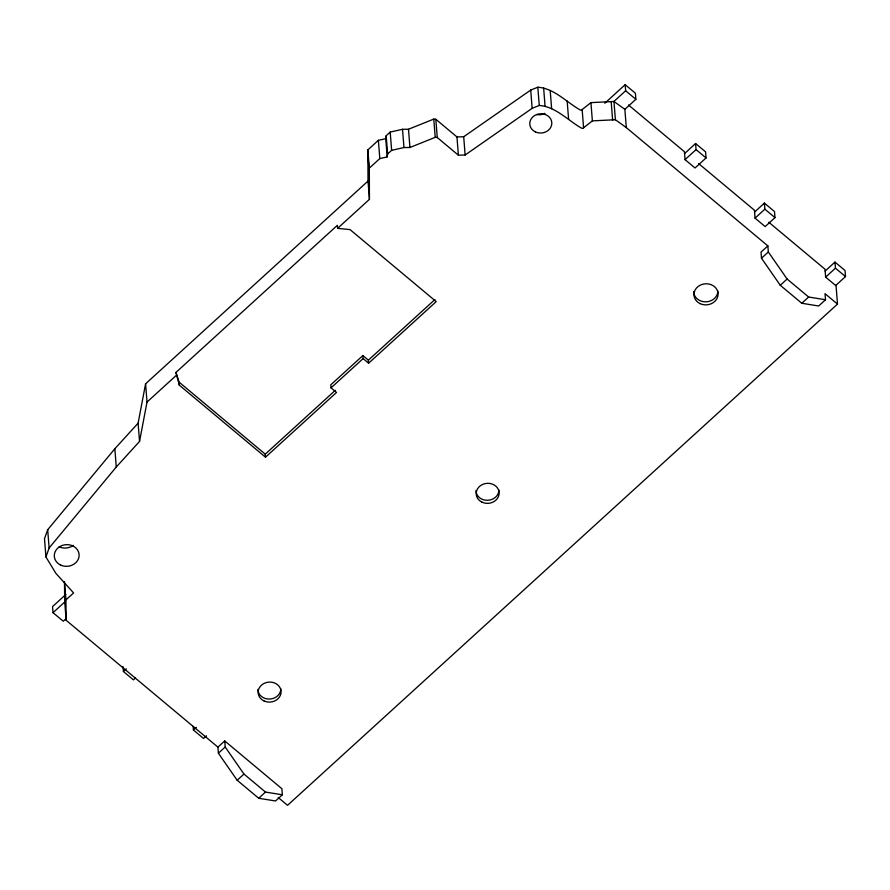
<?xml version="1.0" encoding="UTF-8"?>
<svg xmlns="http://www.w3.org/2000/svg" width="890" height="890" viewBox="0 0 890 890"><rect width="100%" height="100%" fill="white"/><g stroke="black" fill="none" stroke-linecap="round" stroke-linejoin="round"><path stroke-width="1.33" d="M337.61 228.352L350.048 229.609L436.211 301.61L368.627 363.209L368.382 360.161L362.875 355.566L330.791 384.814L331.036 387.851L336.542 392.445L265.498 457.193L179.335 385.192L175.931 372.443L337.366 225.304L337.61 228.352L369.439 199.338L368.004 181.082L367.882 149.887L378.372 140.32L385.748 138.662L386.182 135.736L390.198 132.076L402.525 129.295L408.499 129.25L433.786 119.082L435.822 119.271L456.959 136.938L463.701 136.749L530.718 90.068L537.827 87.22C554.181 88.377 566.274 102.005 579.891 109.793A1.613 1.402 -4.5 0 0 582.149 109.548L590.927 102.628L613.955 101.482L624.869 109.337L626.304 127.593L767.859 245.885L768.337 251.97L787.105 279.026L808.654 297.026L825.508 299.752L825.03 293.667L837.501 304.091L287.559 805.317L278.203 797.496M369.439 199.338L369.317 168.132L367.882 149.887M369.317 168.132L379.808 158.576L387.183 156.907L387.617 153.981L386.182 135.736M217.917 747.122L224.714 740.925L281.874 788.707L282.364 794.792L275.566 800.978L258.712 798.263L237.163 780.252L218.395 753.207L217.917 747.122L66.171 620.308L65.916 599.927L73.592 592.94L55.814 573.26L45.935 556.973L49.128 547.973L116.278 467.005L139.541 441.429L138.106 423.184L145.582 383.812L368.004 181.082M139.541 441.429L147.017 402.058L145.582 383.812M138.106 423.184L114.843 448.749L47.693 529.728L44.5 538.717L45.935 556.973M387.617 153.981L391.633 150.332L403.96 147.54L409.934 147.495L435.221 137.327L437.257 137.527L458.395 155.194L465.136 154.994L532.153 108.324L539.262 105.465C555.616 106.633 567.709 120.261 581.326 128.049A1.613 1.402 -4.5 0 0 583.584 127.793L592.373 120.873L615.39 119.738L626.304 127.593M147.017 402.058L176.164 375.491M65.86 594.453L52.543 606.591L53.022 612.676L63.235 621.22L66.16 618.55M604.844 103.218L625.169 84.684L635.393 93.228L635.872 99.313L624.869 109.337M53.022 612.676L64.736 601.996L64.481 581.682M613.866 101.504L625.648 90.769L625.169 84.684M331.036 387.851L363.12 358.603L362.875 355.566M265.498 457.193L265.253 454.156L335.285 390.332M368.382 360.161L434.943 299.496M684.577 153.547L695.58 143.524L705.57 151.867L706.048 157.953L695.046 167.988L685.055 159.633L684.432 151.723L628.462 104.964M135.358 678.091L133.411 679.86L123.421 671.516L126.347 668.846M685.055 159.633L696.058 149.609L695.58 143.524M754.575 212.054L764.388 203.109L774.5 211.553L774.979 217.638L765.166 226.583L755.054 218.139L754.431 210.229L698.628 163.593M206.458 735.808L203.543 738.466L193.419 730.011L196.345 727.352M755.054 218.139L764.866 209.183L764.388 203.109M767.859 245.885L761.017 252.126L761.495 258.211L780.263 285.267L801.801 303.268L818.667 305.993L825.508 299.752M218.395 753.207L225.192 747.01L224.714 740.925M761.495 258.211L768.337 251.97M237.163 780.252L243.96 774.066L265.498 792.067L282.364 794.792M780.263 285.267L787.105 279.026M825.152 271.038L834.965 262.094L845.022 270.493L845.5 276.579L835.677 285.523M837.501 304.091L836.066 285.835L825.631 277.124L835.443 268.168L834.965 262.094M258.712 798.263L265.498 792.067M801.801 303.268L808.654 297.026M625.648 90.769L635.872 99.313M696.058 149.609L706.048 157.953M764.866 209.183L774.979 217.638M835.443 268.168L845.5 276.579M768.782 222.222L825.008 269.214L825.631 277.124M363.12 358.603L368.627 363.209M175.931 372.443L179.101 382.155L265.253 454.156M225.192 747.01L243.96 774.066M613.955 101.482L615.39 119.738M611.207 102.05L612.643 120.306M590.927 102.628L592.373 120.873M582.149 109.548L583.584 127.793M567.164 101.048L568.599 119.305M550.187 90.468L551.633 108.713M543.612 87.765L545.047 106.021M537.827 87.22L539.262 105.465M530.718 90.068L532.153 108.324M463.701 136.749L465.136 154.994M456.959 136.938L458.395 155.194M435.822 119.271L437.257 137.527M433.786 119.082L435.221 137.327M408.499 129.25L409.934 147.495M402.525 129.295L403.96 147.54M390.198 132.076L391.633 150.332M385.748 138.662L387.183 156.907M378.372 140.32L379.808 158.576M367.637 151.556L369.072 169.812M179.101 382.155L179.335 385.192M193.141 726.362L193.419 730.011M114.843 448.749L116.278 467.005M123.043 666.643L123.421 671.516M64.581 582.983L65.916 599.927M64.736 602.052L66.171 620.308M47.693 529.728L49.128 547.973M73.358 545.314A12.427 10.836 -4.5 0 1 59.185 546.805M544.969 113.33A11.025 9.623 -4.5 0 1 536.614 114.532M717.863 290.941A12.093 10.547 -4.5 0 1 705.915 301.832A12.093 10.547 -4.5 0 1 693.699 291.631M498.889 489.967A11.47 10.001 -4.5 0 1 487.553 500.302A11.47 10.001 -4.5 0 1 475.961 490.624M280.828 688.727A11.47 10.001 -4.5 0 1 269.492 699.062A11.47 10.001 -4.5 0 1 257.9 689.372M482.046 502.171A11.47 10.001 -4.5 0 0 499.134 493.016A11.47 10.001 -4.5 0 0 481.824 484.828A11.47 10.001 -4.5 0 0 482.046 502.171M263.974 700.919A11.47 10.001 -4.5 0 0 281.062 691.764A11.47 10.001 -4.5 0 0 263.763 683.587A11.47 10.001 -4.5 0 0 263.974 700.919M60.62 565.05A12.427 10.836 -4.5 0 0 79.132 555.138A12.427 10.836 -4.5 0 0 60.387 546.271A12.427 10.836 -4.5 0 0 60.62 565.05M535.38 131.898A11.025 9.623 -4.5 0 0 551.811 123.087A11.025 9.623 -4.5 0 0 535.168 115.222A11.025 9.623 -4.5 0 0 535.38 131.898M700.096 303.635A12.093 10.547 -4.5 0 0 718.097 293.989A12.093 10.547 -4.5 0 0 699.863 285.367A12.093 10.547 -4.5 0 0 700.096 303.635"/></g></svg>
